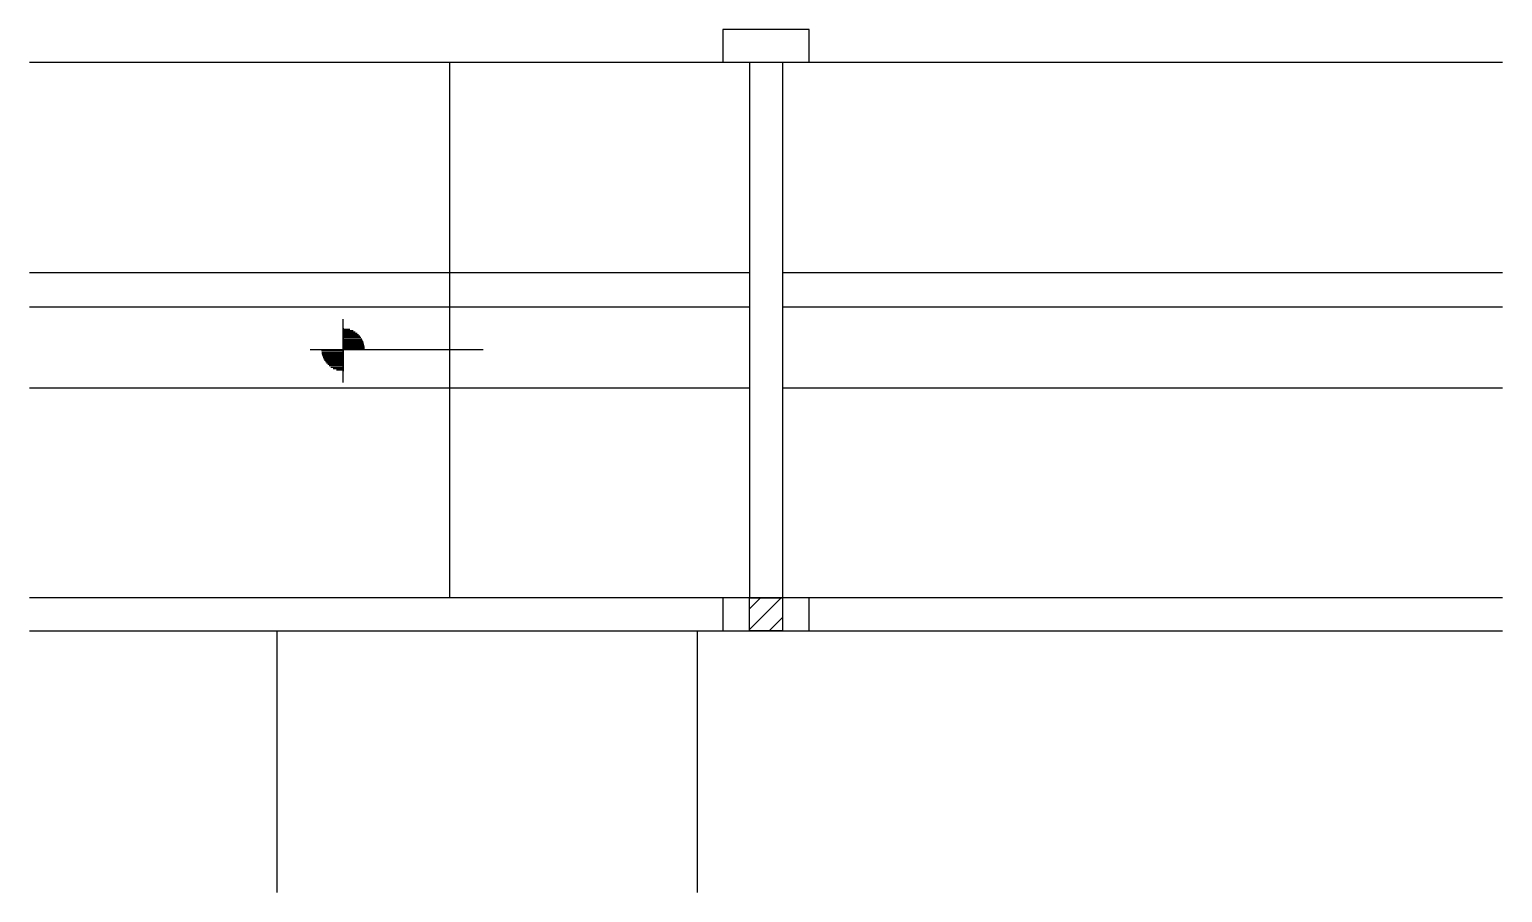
# Model space of a CAD drawing. Header units: metres. Extents: x 4489 to 5344, y 3016 to 3517.
import ezdxf

# ---------------------------------------------------------------- set-up
doc = ezdxf.new("R2010")
doc.units = ezdxf.units.M
for name, color, linetype in [('3', 7, 'Continuous'), ('7', 7, 'Continuous'), ('Painéis', 7, 'Continuous')]:
    doc.layers.add(name, color=color, linetype=linetype)

msp = doc.modelspace()

# ---------------------------------------------------------------- linework, layer by layer
at = {"layer": '3', "color": 7, "lineweight": 25}
for p, q in [((4906.72, 3497.94), (4906.72, 3186.94)), ((4925.72, 3497.94), (4925.72, 3186.94)), ((4670.77, 3312), (4670.77, 3348.85)), ((4670.77, 3343.6), (4670.77, 3318.6)), ((4670.77, 3343), (4674.62, 3343)), ((4670.77, 3342.2), (4676.52, 3342.2)), ((4670.77, 3341.41), (4677.84, 3341.41)), ((4670.77, 3340.62), (4678.88, 3340.62)), ((4670.77, 3339.82), (4679.72, 3339.82)), ((4670.77, 3339.03), (4680.43, 3339.03)), ((4670.77, 3338.24), (4681.03, 3338.24)), ((4670.77, 3337.45), (4681.54, 3337.45)), ((4670.77, 3336.65), (4681.97, 3336.65)), ((4670.77, 3335.86), (4682.33, 3335.86)), ((4670.77, 3335.07), (4682.62, 3335.07)), ((4651.72, 3331.1), (4752.11, 3331.1)), ((4658.27, 3331.1), (4683.27, 3331.1)), ((4670.77, 3330.31), (4658.27, 3330.31)), ((4670.77, 3329.52), (4658.37, 3329.52)), ((4670.77, 3328.72), (4658.5, 3328.72)), ((4670.77, 3327.93), (4658.68, 3327.93)), ((4670.77, 3327.14), (4658.91, 3327.14)), ((4670.77, 3326.35), (4659.21, 3326.35)), ((4670.77, 3334.27), (4682.86, 3334.27)), ((4670.77, 3333.48), (4683.04, 3333.48)), ((4670.77, 3332.69), (4683.17, 3332.69)), ((4670.77, 3331.9), (4683.27, 3331.9)), ((4670.77, 3325.55), (4659.57, 3325.55)), ((4670.77, 3324.76), (4660, 3324.76)), ((4670.77, 3323.97), (4660.51, 3323.97)), ((4670.77, 3323.17), (4661.11, 3323.17)), ((4670.77, 3322.38), (4661.81, 3322.38)), ((4670.77, 3321.59), (4662.66, 3321.59)), ((4670.77, 3320.8), (4663.7, 3320.8)), ((4670.77, 3320), (4665.02, 3320)), ((4670.77, 3319.21), (4666.92, 3319.21)), ((4906.72, 3168.67), (4925, 3186.94)), ((4906.72, 3180.69), (4912.98, 3186.94)), ((4918.02, 3167.94), (4925.72, 3175.64))]:
    msp.add_line(p, q, dxfattribs=at)
for points in [[(4488.72, 3497.94), (4891.22, 3497.94)], [(4941.22, 3497.94), (5343.72, 3497.94)], [(4891.22, 3186.94), (4488.72, 3186.94)], [(5343.72, 3186.94), (4941.22, 3186.94)], [(4488.72, 3167.94), (4891.22, 3167.94)], [(4941.22, 3167.94), (5343.72, 3167.94)]]:
    msp.add_lwpolyline(points, dxfattribs=at)
at = {"layer": '7', "color": 7, "lineweight": 25}
for points in [[(4891.22, 3497.94), (4941.22, 3497.94), (4941.22, 3516.94), (4891.22, 3516.94), (4891.22, 3497.94)], [(4891.22, 3167.94), (4941.22, 3167.94), (4941.22, 3186.94), (4891.22, 3186.94), (4891.22, 3167.94)], [(4906.72, 3186.94), (4925.72, 3186.94), (4925.72, 3167.94), (4906.72, 3167.94), (4906.72, 3186.94)]]:
    msp.add_lwpolyline(points, dxfattribs=at)
at = {"layer": 'Painéis', "color": 7, "lineweight": 25}
for p, q in [((4732.72, 3186.94), (4732.72, 3497.94)), ((4488.72, 3375.94), (4906.72, 3375.94)), ((4925.72, 3375.94), (5343.72, 3375.94)), ((4488.72, 3355.94), (4906.72, 3355.94)), ((4925.72, 3355.94), (5343.72, 3355.94)), ((4488.72, 3308.94), (4906.72, 3308.94)), ((4925.72, 3308.94), (5343.72, 3308.94)), ((4632.22, 3167.94), (4632.22, 3015.94)), ((4876.22, 3167.94), (4876.22, 3015.94))]:
    msp.add_line(p, q, dxfattribs=at)

doc.saveas('drawing.dxf')
